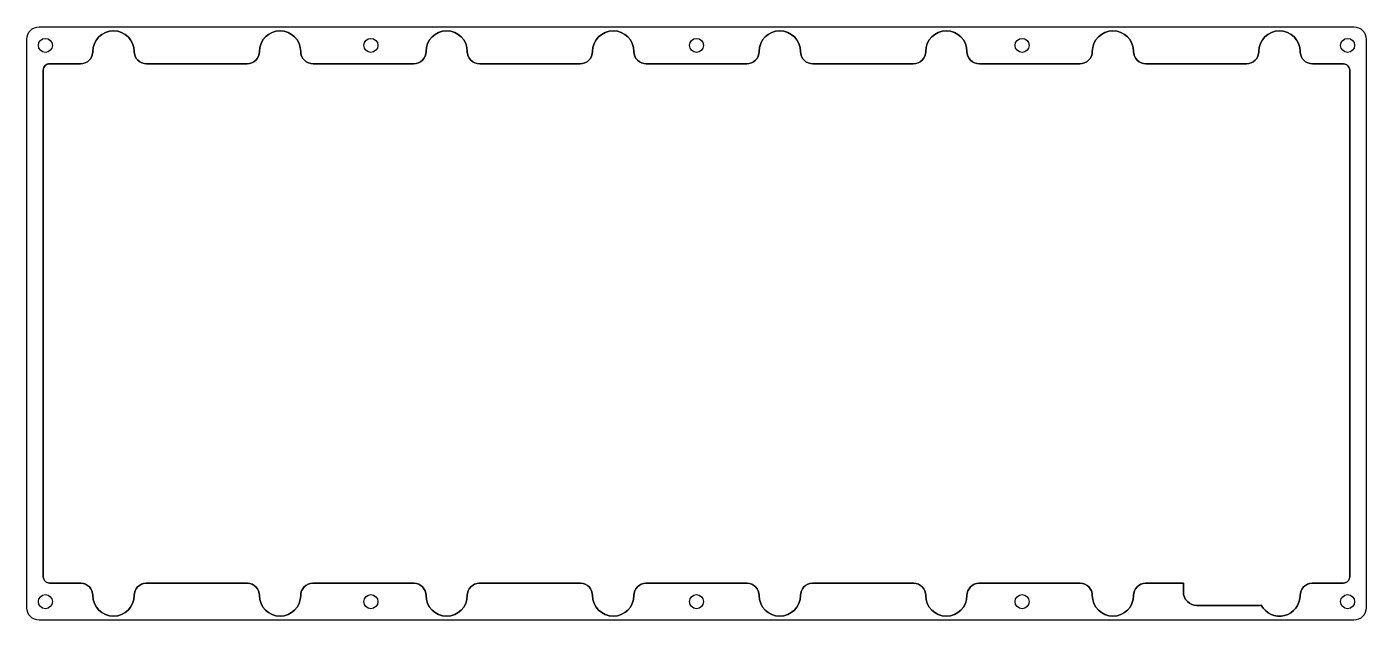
# Model space of a CAD drawing. Header units: millimetres. Extents: x -310 to 14, y -20 to 124.
import ezdxf

# ---------------------------------------------------------------- set-up
doc = ezdxf.new("R2010")
doc.units = ezdxf.units.MM
doc.layers.get('0').update_dxf_attribs({"linetype": 'CONTINUOUS'})

msp = doc.modelspace()

# ---------------------------------------------------------------- linework, layer by layer
for points in [[(14.17, 121.23), (14.17, -16.59, -0.414214), (11.17, -19.59), (-307.16, -19.59, -0.414214), (-310.16, -16.59), (-310.16, 121.23, -0.414214), (-307.16, 124.23), (11.17, 124.23, -0.414214)], [(-307.16, 124.23), (11.17, 124.23, -0.414214), (14.17, 121.23), (14.17, -16.59, -0.414214), (11.17, -19.59), (-307.16, -19.59, -0.414214), (-310.16, -16.59), (-310.16, 121.23, -0.414214)], [(-256.72, -10.59, -0.403558), (-253.83, -13.59, 1), (-243.83, -13.59, -0.403558), (-240.93, -10.59), (-216.38, -10.59, -0.403558), (-213.49, -13.59, 1), (-203.49, -13.59, -0.403558), (-200.6, -10.59), (-176.05, -10.59, -0.403558), (-173.16, -13.59, 1), (-163.16, -13.59, -0.403558), (-160.27, -10.59), (-135.72, -10.59, -0.403558), (-132.83, -13.59, 1), (-122.83, -13.59, -0.403558), (-119.94, -10.59), (-95.39, -10.59, -0.403558), (-92.5, -13.59, 1), (-82.5, -13.59, -0.403558), (-79.61, -10.59), (-55.06, -10.59, -0.403558), (-52.16, -13.59, 1), (-42.16, -13.59, -0.403558), (-39.27, -10.59), (-30.11, -10.59), (-30.11, -12.7, 0.414214), (-26.81, -16), (-11.81, -16, 0.043507), (-11.24, -15.95, 0.780113), (-1.83, -13.59, -0.403558), (1.06, -10.59), (8.67, -10.59, 0.414214), (10.17, -9.09), (10.17, 113.73, 0.123378), (9.99, 114.44, 0.27688), (8.67, 115.24), (1.17, 115.24, -0.414214), (-1.83, 118.24, 1), (-11.83, 118.24, -0.414214), (-14.83, 115.24), (-39.16, 115.24, -0.414214), (-42.16, 118.24, 1), (-52.16, 118.24, -0.414214), (-55.16, 115.24), (-79.5, 115.24, -0.414214), (-82.5, 118.24, 1), (-92.5, 118.24, -0.414214), (-95.5, 115.24), (-119.83, 115.24, -0.414214), (-122.83, 118.24, 1), (-132.83, 118.24, -0.414214), (-135.83, 115.24), (-160.16, 115.24, -0.414214), (-163.16, 118.24, 1), (-173.16, 118.24, -0.414214), (-176.16, 115.24), (-200.49, 115.24, -0.414214), (-203.49, 118.24, 1), (-213.49, 118.24, -0.414214), (-216.49, 115.24), (-240.83, 115.24, -0.414214), (-243.83, 118.24, 1), (-253.83, 118.24, -0.414214), (-256.83, 115.24), (-281.16, 115.24, -0.414214), (-284.16, 118.24, 1), (-294.16, 118.24, -0.414214), (-297.16, 115.24), (-304.66, 115.24, 0.186397), (-305.67, 114.85, 0.211723), (-306.16, 113.73), (-306.16, -9.09, 0.414214), (-304.66, -10.59), (-297.05, -10.59, -0.403558), (-294.16, -13.59, 1), (-284.16, -13.59, -0.403558), (-281.27, -10.59)], [(10.17, -9.09, -0.414214), (8.67, -10.59), (1.06, -10.59, 0.403558), (-1.83, -13.59, -0.780113), (-11.24, -15.95, -0.043507), (-11.81, -16), (-26.81, -16, -0.414214), (-30.11, -12.7), (-30.11, -10.59), (-39.27, -10.59, 0.403558), (-42.16, -13.59, -1), (-52.16, -13.59, 0.403558), (-55.06, -10.59), (-79.61, -10.59, 0.403558), (-82.5, -13.59, -1), (-92.5, -13.59, 0.403558), (-95.39, -10.59), (-119.94, -10.59, 0.403558), (-122.83, -13.59, -1), (-132.83, -13.59, 0.403558), (-135.72, -10.59), (-160.27, -10.59, 0.403558), (-163.16, -13.59, -1), (-173.16, -13.59, 0.403558), (-176.05, -10.59), (-200.6, -10.59, 0.403558), (-203.49, -13.59, -1), (-213.49, -13.59, 0.403558), (-216.38, -10.59), (-240.93, -10.59, 0.403558), (-243.83, -13.59, -1), (-253.83, -13.59, 0.403558), (-256.72, -10.59), (-281.27, -10.59, 0.403558), (-284.16, -13.59, -1), (-294.16, -13.59, 0.403558), (-297.05, -10.59), (-304.66, -10.59, -0.414214), (-306.16, -9.09), (-306.16, 113.73, -0.211723), (-305.67, 114.85, -0.186397), (-304.66, 115.24), (-297.16, 115.24, 0.414214), (-294.16, 118.24, -1), (-284.16, 118.24, 0.414214), (-281.16, 115.24), (-256.83, 115.24, 0.414214), (-253.83, 118.24, -1), (-243.83, 118.24, 0.414214), (-240.83, 115.24), (-216.49, 115.24, 0.414214), (-213.49, 118.24, -1), (-203.49, 118.24, 0.414214), (-200.49, 115.24), (-176.16, 115.24, 0.414214), (-173.16, 118.24, -1), (-163.16, 118.24, 0.414214), (-160.16, 115.24), (-135.83, 115.24, 0.414214), (-132.83, 118.24, -1), (-122.83, 118.24, 0.414214), (-119.83, 115.24), (-95.5, 115.24, 0.414214), (-92.5, 118.24, -1), (-82.5, 118.24, 0.414214), (-79.5, 115.24), (-55.16, 115.24, 0.414214), (-52.16, 118.24, -1), (-42.16, 118.24, 0.414214), (-39.16, 115.24), (-14.83, 115.24, 0.414214), (-11.83, 118.24, -1), (-1.83, 118.24, 0.414214), (1.17, 115.24), (8.67, 115.24, -0.27688), (9.99, 114.44, -0.123378), (10.17, 113.73)]]:
    msp.add_lwpolyline(points, format="xyb", close=True)
for centre in [(-305.66, 119.73), (-305.66, 119.73), (-226.83, 119.73), (-226.83, 119.73), (-148, 119.73), (-148, 119.73), (-69.16, 119.73), (-69.16, 119.73), (9.67, 119.73), (9.67, 119.73), (-305.66, -15.09), (-305.66, -15.09), (-226.83, -15.09), (-226.83, -15.09), (-148, -15.09), (-148, -15.09), (-69.16, -15.09), (-69.16, -15.09), (9.67, -15.09), (9.67, -15.09)]:
    msp.add_circle(centre, 1.7)

doc.saveas('drawing.dxf')
